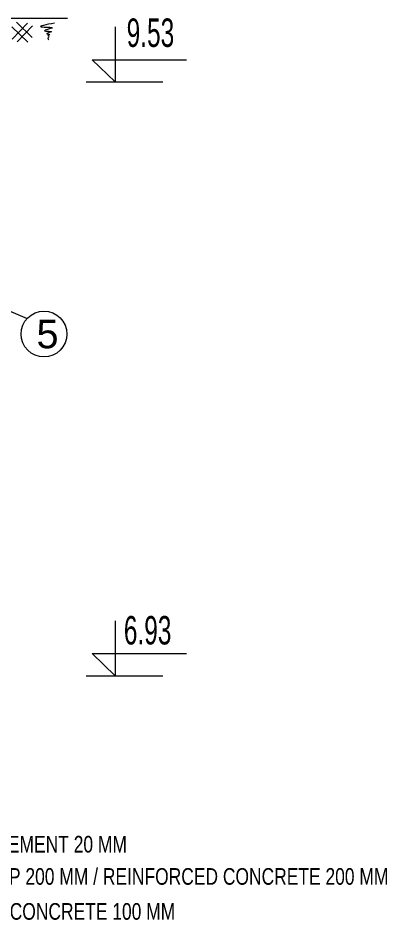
# Model space of a CAD drawing. Header units: millimetres. Extents: x -819040 to 60987, y -269988 to 131461.
# Drawn here: x -117289 to -115668, y -35461 to -31497 of the extents above; entities that cross this region are included whole.
import ezdxf

# ---------------------------------------------------------------- set-up
doc = ezdxf.new("R2010")
doc.units = ezdxf.units.MM
for name, color, linetype, lineweight in [('GHI CHU', 51, 'Continuous', 9), ('MO', 254, 'Continuous', 9), ('PTD-MAT DAT', 7, 'Continuous', 9)]:
    doc.layers.add(name, color=color, linetype=linetype, lineweight=lineweight)
doc.styles.add('arial', font='VnArial-NarrowH.TTF')
doc.styles.get("Standard").update_dxf_attribs({"font": 'arial.ttf', "width": 0.75})

# ---------------------------------------------------------------- blocks, each defined once
blk = doc.blocks.new('*U62')
at = {"layer": 'PTD-MAT DAT'}
for p, q in [((-147434.5, -32064.2), (-145803.3, -32064.2)), ((-147152.1, -32273.6), (-147291, -32139.4)), ((-147289.5, -32247.8), (-147155.4, -32108.9)), ((-147112.8, -32234.2), (-147251.7, -32100.1)), ((-147243.8, -32270.4), (-147109.6, -32131.4)), ((-146652.1, -32273.6), (-146791, -32139.4)), ((-146789.5, -32247.8), (-146655.4, -32108.9)), ((-146612.8, -32234.2), (-146751.7, -32100.1)), ((-146743.8, -32270.4), (-146609.6, -32131.4)), ((-146152.1, -32273.6), (-146291, -32139.4)), ((-146289.5, -32247.8), (-146155.4, -32108.9)), ((-146112.8, -32234.2), (-146251.7, -32100.1)), ((-146243.8, -32270.4), (-146109.6, -32131.4))]:
    blk.add_line(p, q, dxfattribs=at)
for points in [[(-146917.1, -32106.9), (-147032.9, -32140), (-146939, -32150.1), (-147006.2, -32174.2), (-146944.1, -32184.3), (-146985.9, -32200.7), (-146959.3, -32208.3), (-146974.5, -32217.2), (-146966.9, -32227.3), (-146974.5, -32240), (-146966.9, -32253.9)], [(-146417.1, -32106.9), (-146532.9, -32140), (-146439, -32150.1), (-146506.2, -32174.2), (-146444.1, -32184.3), (-146485.9, -32200.7), (-146459.3, -32208.3), (-146474.5, -32217.2), (-146466.9, -32227.3), (-146474.5, -32240), (-146466.9, -32253.9)], [(-145917.1, -32106.9), (-146032.9, -32140), (-145939, -32150.1), (-146006.2, -32174.2), (-145944.1, -32184.3), (-145985.9, -32200.7), (-145959.3, -32208.3), (-145974.5, -32217.2), (-145966.9, -32227.3), (-145974.5, -32240), (-145966.9, -32253.9)]]:
    blk.add_spline(points, degree=3, dxfattribs=at)

msp = doc.modelspace()

# ---------------------------------------------------------------- linework, layer by layer
at = {"layer": 'GHI CHU'}
msp.add_line((-117740.2, -32607.5), (-117249.8, -32817.7), dxfattribs=at)
msp.add_circle((-117175.4, -32885.6), 100.8, dxfattribs=at)
at = {"layer": 'MO'}
for p, q in [((-116863.1, -31535.9), (-116863.1, -31777.5)), ((-116863.1, -31777.5), (-116963.2, -31680.2)), ((-116963.2, -31680.2), (-116548.6, -31680.2)), ((-116990, -31777.5), (-116653.5, -31777.5)), ((-116863.1, -34145.9), (-116863.1, -34387.5)), ((-116863.1, -34387.5), (-116963.2, -34290.2)), ((-116963.2, -34290.2), (-116548.6, -34290.2)), ((-116990, -34387.5), (-116653.5, -34387.5))]:
    msp.add_line(p, q, dxfattribs=at)

# ---------------------------------------------------------------- block references
at = {"layer": 'PTD-MAT DAT', "xscale": 0.5016845646873089, "yscale": 0.5016845646873089, "zscale": 0.5016845646873089}
msp.add_blockref('*U62', (-43924.6, -15411.4), dxfattribs=at)

# ---------------------------------------------------------------- texts
at = {"layer": 'GHI CHU', "char_height": 73.099, "attachment_point": 3}
for s, width, insert in [('XI MĂNG 20 MM / CEMENT 20 MM', 1359.445, (-116810.7, -35091.3)), ('BÊ TÔNG CỐT THÉP 200 MM / REINFORCED CONCRETE 200 MM', 2704.739, (-115661.4, -35232.9)), ('BÊ TÔNG 100 MM / CONCRETE 100 MM', 1520.946, (-116598.5, -35386.6))]:
    msp.add_mtext_dynamic_manual_height_columns(s, width=width, gutter_width=312.5, heights=[0], dxfattribs=dict(at, insert=insert))
at = {"layer": 'MO', "style": 'arial', "width": 0.75}
for s, p in [('9.53', (-116811.9, -31623.7)), ('6.93', (-116824.3, -34249.9))]:
    msp.add_text(s, height=125, dxfattribs=at).set_placement(p)
at = {"layer": 'MO', "insert": (-117208.4, -32823.1), "char_height": 125, "width": 7738.235, "attachment_point": 1, "style": 'arial'}
msp.add_mtext('{\\fArial|b0|i0|c0|p34;5}', dxfattribs=at)

doc.saveas('drawing.dxf')
